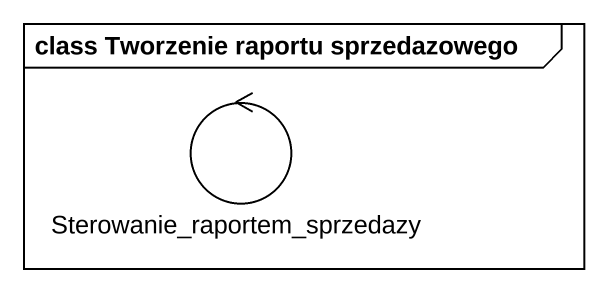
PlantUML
@startuml
mainframe class Tworzenie raportu sprzedazowego
control "Sterowanie_raportem_sprzedazy" as Sterowanie_raportem
@enduml
